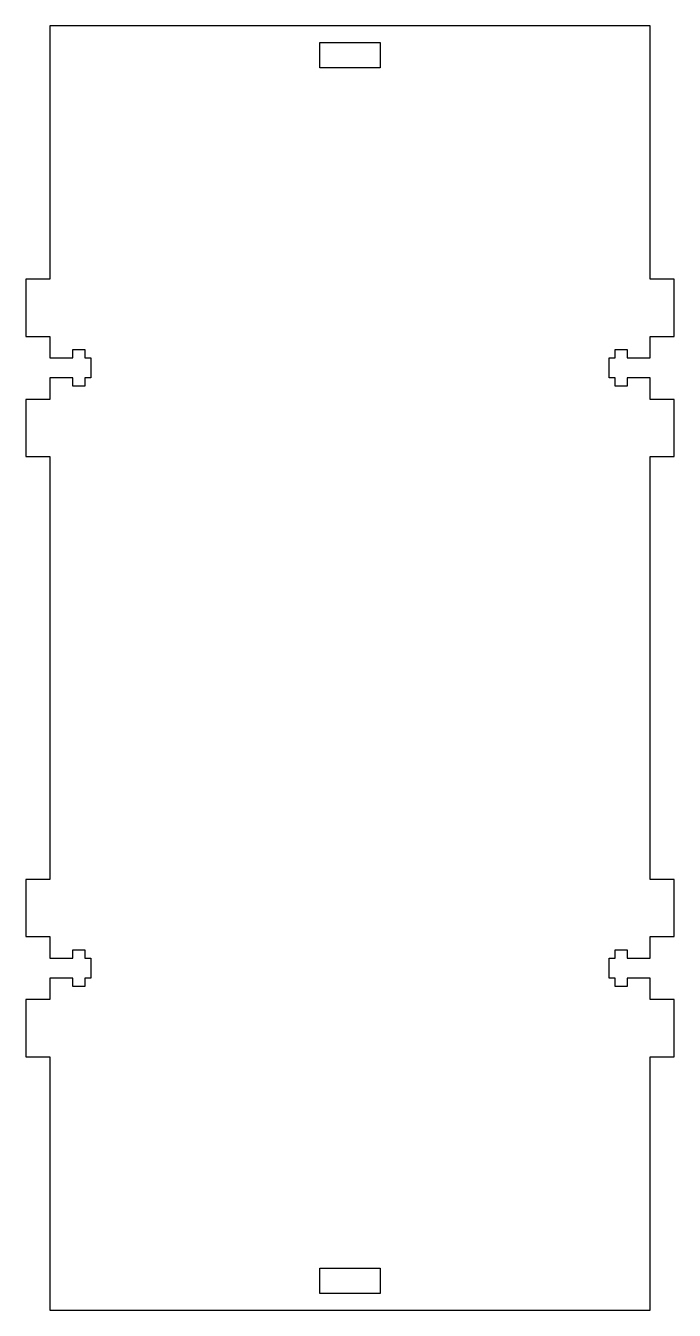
# Model space of a CAD drawing. Header units: millimetres. Extents: x -4 to 104, y 0 to 214.
import ezdxf

# ---------------------------------------------------------------- set-up
doc = ezdxf.new("R2010")
doc.units = ezdxf.units.MM
doc.layers.add('INNER_LOOP', color=5, linetype='Continuous')
doc.layers.add('OUTER_LOOP', color=1, linetype='Continuous')

msp = doc.modelspace()

# ---------------------------------------------------------------- linework, layer by layer
at = {"layer": 'INNER_LOOP'}
for points in [[(55, 211.2), (55, 207), (45, 207), (45, 211.2)], [(45, 2.8), (45, 7), (55, 7), (55, 2.8)]]:
    msp.add_lwpolyline(points, close=True, dxfattribs=at)
at = {"layer": 'OUTER_LOOP'}
msp.add_lwpolyline([(0, 71.75), (-4, 71.75), (-4, 62.25), (0, 62.25), (0, 58.659), (3.853, 58.659), (3.853, 60.05), (5.853, 60.05), (5.853, 58.659), (6.853, 58.659), (6.853, 55.341), (5.853, 55.341), (5.853, 53.95), (3.853, 53.95), (3.853, 55.341), (0, 55.341), (0, 51.75), (-4, 51.75), (-4, 42.25), (0, 42.25), (0, 0), (100, 0), (100, 42.25), (104, 42.25), (104, 51.75), (100, 51.75), (100, 55.341), (96.147, 55.341), (96.147, 53.95), (94.147, 53.95), (94.147, 55.341), (93.147, 55.341), (93.147, 58.659), (94.147, 58.659), (94.147, 60.05), (96.147, 60.05), (96.147, 58.659), (100, 58.659), (100, 62.25), (104, 62.25), (104, 71.75), (100, 71.75), (100, 142.25), (104, 142.25), (104, 151.75), (100, 151.75), (100, 155.341), (96.147, 155.341), (96.147, 153.95), (94.147, 153.95), (94.147, 155.341), (93.147, 155.341), (93.147, 158.659), (94.147, 158.659), (94.147, 160.05), (96.147, 160.05), (96.147, 158.659), (100, 158.659), (100, 162.25), (104, 162.25), (104, 171.75), (100, 171.75), (100, 214), (0, 214), (0, 171.75), (-4, 171.75), (-4, 162.25), (0, 162.25), (0, 158.659), (3.853, 158.659), (3.853, 160.05), (5.853, 160.05), (5.853, 158.659), (6.853, 158.659), (6.853, 155.341), (5.853, 155.341), (5.853, 153.95), (3.853, 153.95), (3.853, 155.341), (0, 155.341), (0, 151.75), (-4, 151.75), (-4, 142.25), (0, 142.25)], close=True, dxfattribs=at)

doc.saveas('drawing.dxf')
